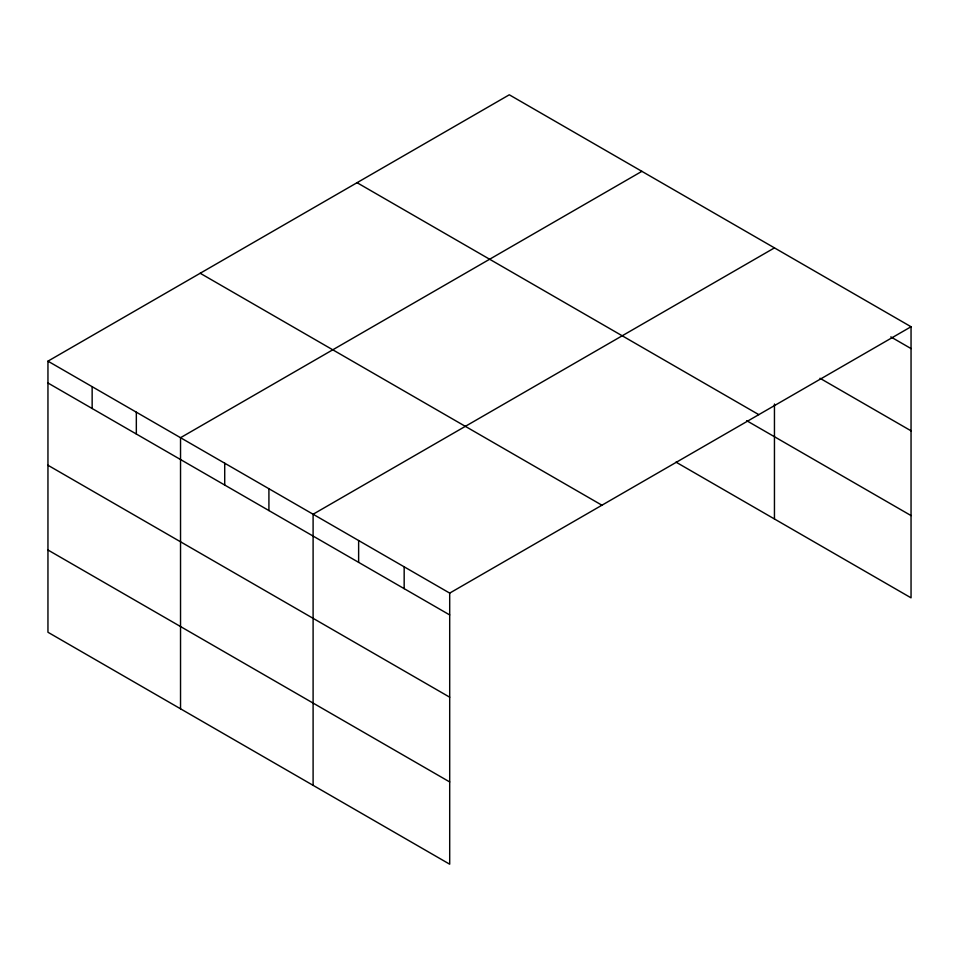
<?xml version="1.0" encoding="UTF-8"?>
<svg xmlns="http://www.w3.org/2000/svg" width="959" height="959" viewBox="0 0 959 959"><rect width="100%" height="100%" fill="white"/><g stroke="black" fill="none" stroke-linecap="round" stroke-linejoin="round"><path stroke-width="1.44" d="M675.975 462.118L911.05 597.841L911.05 326.743L509.301 94.797L47.95 361.159L47.95 632.257L449.699 864.203L449.699 593.106L47.95 361.159M641.883 171.337L180.532 437.7L180.532 708.797M774.452 247.89L313.102 514.24L313.102 785.337M449.699 593.106L911.05 326.743M890.815 336.897L911.05 348.585M819.981 378.266L911.05 430.831M357.06 182.701L758.809 414.648M746.677 420.689L911.05 515.582M200.191 273.255L601.94 505.213M47.95 382.989L449.699 614.935M47.95 465.247L449.699 697.193M47.95 549.998L449.699 781.945M774.452 404.015L774.452 518.975M404.171 566.817L404.171 588.646M358.63 540.528L358.63 562.358M268.916 488.73L268.916 510.56M224.718 463.221L224.718 485.05M136.334 412.19L136.334 434.019M92.148 386.669L92.148 408.51"/></g></svg>
